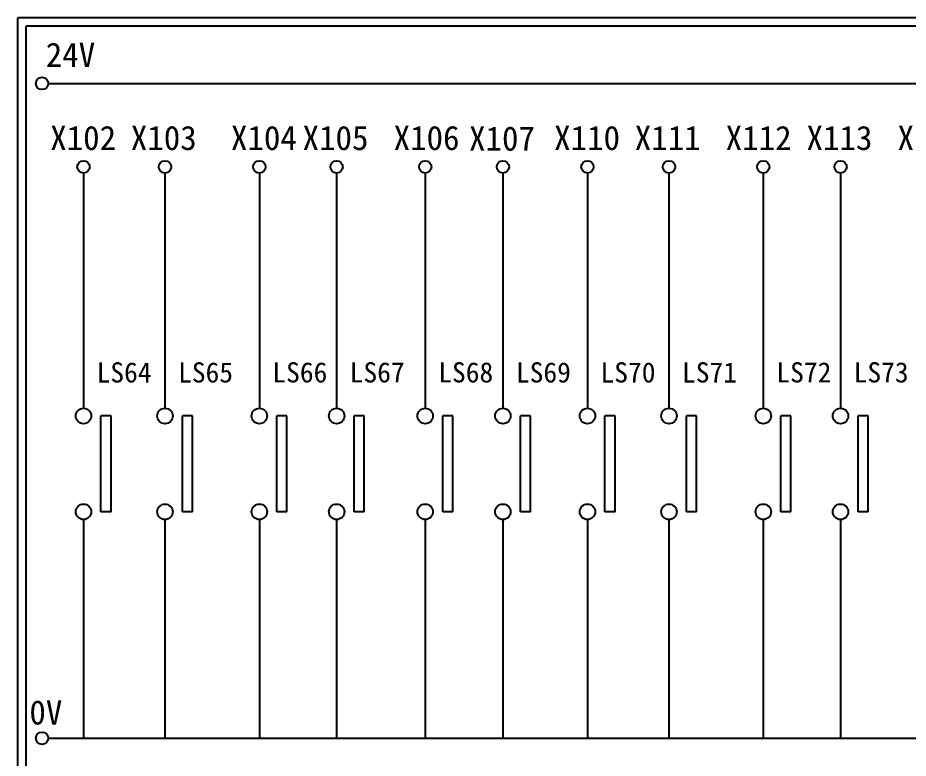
# Model space of a CAD drawing. Extents: x 325 to 612, y 3 to 207.
# Drawn here: x 325.3 to 457.6, y 97 to 207 of the extents above; entities that cross this region are included whole.
import ezdxf

# ---------------------------------------------------------------- set-up
doc = ezdxf.new("R2010")
doc.units = 0
doc.layers.get('0').update_dxf_attribs({"linetype": 'CONTINUOUS'})
doc.layers.add('圖框層', color=7, linetype='CONTINUOUS')
doc.layers.add('標尺寸層', color=3, linetype='CONTINUOUS')
doc.styles.add('STSL', font='KAIU.TTF')

msp = doc.modelspace()

# ---------------------------------------------------------------- linework, layer by layer
for p, q in [((339.19, 147.83), (337.68, 147.83)), ((351.3, 147.83), (349.8, 147.83)), ((365.31, 147.83), (363.81, 147.83)), ((376.8, 147.83), (375.29, 147.83)), ((389.96, 147.83), (388.46, 147.83)), ((401.51, 147.83), (400, 147.83)), ((414.07, 147.83), (412.57, 147.83)), ((426.18, 147.83), (424.68, 147.83)), ((440.2, 147.83), (438.69, 147.83)), ((451.68, 147.83), (450.18, 147.83)), ((339.19, 133.6), (337.68, 133.6)), ((351.3, 133.6), (349.8, 133.6)), ((365.31, 133.6), (363.81, 133.6)), ((376.8, 133.6), (375.29, 133.6)), ((389.96, 133.6), (388.46, 133.6)), ((401.51, 133.6), (400, 133.6)), ((414.07, 133.6), (412.57, 133.6)), ((426.18, 133.6), (424.68, 133.6)), ((440.2, 133.6), (438.69, 133.6)), ((451.68, 133.6), (450.18, 133.6))]:
    msp.add_line(p, q)
at = {"layer": '圖框層', "color": 7}
for p, q in [((612.32, 206.97), (325.32, 206.97)), ((325.32, 3), (325.32, 206.97)), ((611.07, 205.72), (326.57, 205.72)), ((326.57, 4.25), (326.57, 205.72))]:
    msp.add_line(p, q, dxfattribs=at)
at = {"layer": '標尺寸層', "color": 7}
for p, q in [((329.84, 197.22), (607.44, 197.22)), ((335.08, 183.91), (335.08, 148.99)), ((347.19, 183.91), (347.19, 148.99)), ((361.21, 183.91), (361.21, 148.99)), ((372.69, 183.91), (372.69, 148.99)), ((385.86, 183.91), (385.86, 148.99)), ((397.4, 183.91), (397.4, 148.99)), ((409.96, 183.91), (409.96, 148.99)), ((422.08, 183.91), (422.08, 148.99)), ((436.09, 183.91), (436.09, 148.99)), ((447.57, 183.91), (447.57, 148.99)), ((337.68, 133.6), (337.68, 147.83)), ((339.19, 133.6), (339.19, 147.83)), ((349.8, 133.6), (349.8, 147.83)), ((351.3, 133.6), (351.3, 147.83)), ((363.81, 133.6), (363.81, 147.83)), ((365.31, 133.6), (365.31, 147.83)), ((375.29, 133.6), (375.29, 147.83)), ((376.8, 133.6), (376.8, 147.83)), ((388.46, 133.6), (388.46, 147.83)), ((389.96, 133.6), (389.96, 147.83)), ((400, 133.6), (400, 147.83)), ((401.51, 133.6), (401.51, 147.83)), ((412.57, 133.6), (412.57, 147.83)), ((414.07, 133.6), (414.07, 147.83)), ((424.68, 133.6), (424.68, 147.83)), ((426.18, 133.6), (426.18, 147.83)), ((438.69, 133.6), (438.69, 147.83)), ((440.2, 133.6), (440.2, 147.83)), ((450.18, 133.6), (450.18, 147.83)), ((451.68, 133.6), (451.68, 147.83)), ((335.08, 132.46), (335.08, 99.96)), ((335.08, 132.45), (335.08, 99.96)), ((347.19, 132.46), (347.19, 99.96)), ((347.19, 132.45), (347.19, 99.96)), ((361.21, 132.46), (361.21, 99.96)), ((372.69, 132.46), (372.69, 99.96)), ((385.86, 132.46), (385.86, 99.96)), ((397.4, 132.46), (397.4, 99.96)), ((397.4, 132.45), (397.4, 99.96)), ((409.96, 132.46), (409.96, 99.96)), ((409.96, 132.45), (409.96, 99.96)), ((422.08, 132.46), (422.08, 99.96)), ((422.08, 132.45), (422.08, 99.96)), ((436.09, 132.46), (436.09, 99.96)), ((447.57, 132.46), (447.57, 99.96)), ((330.05, 99.96), (607.92, 99.96))]:
    msp.add_line(p, q, dxfattribs=at)
for centre, radius in [((328.92, 197.22), 0.92), ((335.08, 184.83), 0.92), ((347.19, 184.83), 0.92), ((361.21, 184.83), 0.92), ((372.69, 184.83), 0.92), ((385.86, 184.83), 0.92), ((385.86, 184.83), 0.92), ((397.4, 184.83), 0.92), ((409.96, 184.83), 0.92), ((422.08, 184.83), 0.92), ((436.09, 184.83), 0.92), ((447.57, 184.83), 0.92), ((335.08, 147.83), 1.15), ((347.19, 147.83), 1.15), ((361.21, 147.83), 1.15), ((372.69, 147.83), 1.15), ((385.86, 147.83), 1.15), ((397.4, 147.83), 1.15), ((409.96, 147.83), 1.15), ((422.08, 147.83), 1.15), ((436.09, 147.83), 1.15), ((447.57, 147.83), 1.15), ((335.08, 133.6), 1.15), ((347.19, 133.6), 1.15), ((361.21, 133.6), 1.15), ((372.69, 133.6), 1.15), ((385.86, 133.6), 1.15), ((397.4, 133.6), 1.15), ((409.96, 133.6), 1.15), ((422.08, 133.6), 1.15), ((436.09, 133.6), 1.15), ((447.57, 133.6), 1.15), ((328.92, 99.96), 0.92)]:
    msp.add_circle(centre, radius, dxfattribs=at)

# ---------------------------------------------------------------- texts
at = {"layer": '圖框層', "color": 4, "style": 'STSL'}
for s, height, p in [('24V', 3.6, (329.47, 199.68)), ('X102', 3.6, (330.13, 187.33)), ('X103', 3.6, (342.11, 187.33)), ('X104', 3.6, (356.99, 187.33)), ('X105', 3.6, (367.63, 187.33)), ('X106', 3.6, (381.16, 187.33)), ('X107', 3.6, (392.37, 187.24)), ('X110', 3.6, (405.01, 187.33)), ('X111', 3.6, (416.99, 187.33)), ('X112', 3.6, (430.5, 187.33)), ('X113', 3.6, (442.51, 187.33)), ('X114', 3.6, (456.04, 187.33)), ('LS64', 3, (337.03, 152.8)), ('LS65', 3, (349.14, 152.8)), ('LS66', 3, (363.15, 152.81)), ('LS67', 3, (374.64, 152.81)), ('LS68', 3, (387.8, 152.81)), ('LS69', 3, (399.34, 152.8)), ('LS70', 3, (411.91, 152.8)), ('LS71', 3, (424.02, 152.8)), ('LS72', 3, (438.04, 152.81)), ('LS73', 3, (449.52, 152.81)), ('0V', 3.6, (327.04, 102))]:
    msp.add_text(s, height=height, dxfattribs=at).set_placement(p)

doc.saveas('drawing.dxf')
